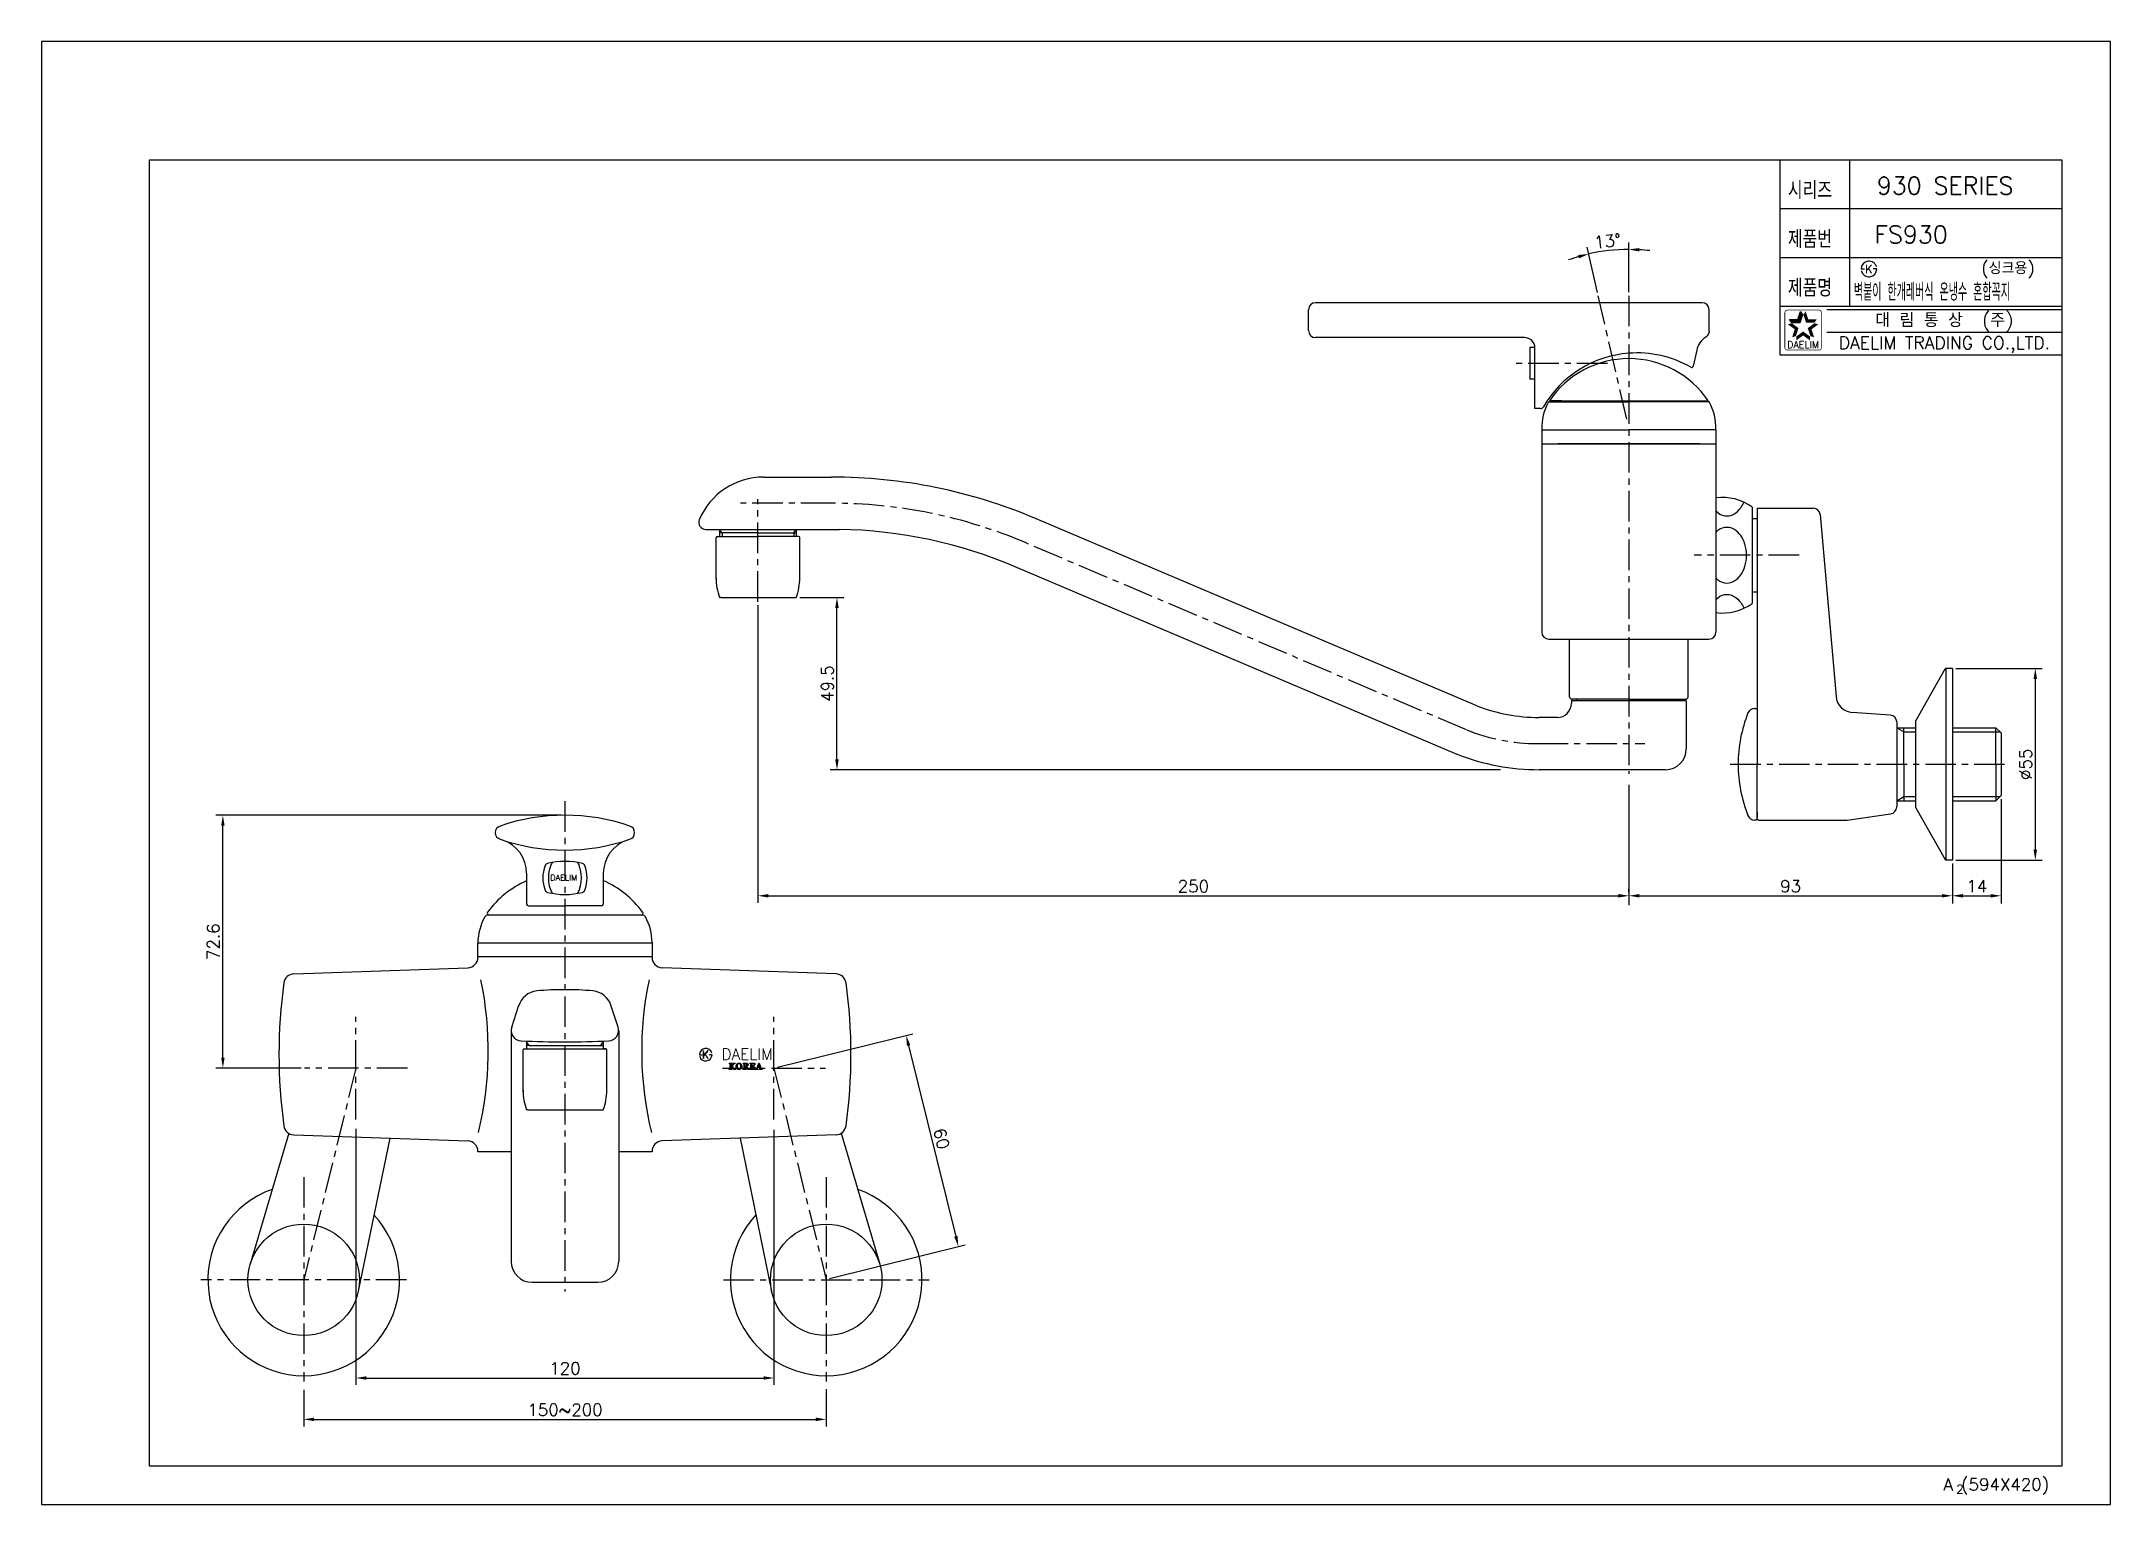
# Model space of a CAD drawing. Extents: x 4297 to 4891, y 2278 to 2698.
import ezdxf
from ezdxf.enums import TextEntityAlignment as Align

# ---------------------------------------------------------------- set-up
doc = ezdxf.new("R2010")
doc.units = 0
doc.header["$LTSCALE"] = 7
doc.header["$MEASUREMENT"] = 0
doc.linetypes.add('CENTER', pattern=[2, 1.25, -0.25, 0.25, -0.25])
doc.layers.get('0').update_dxf_attribs({"color": 2, "linetype": 'CONTINUOUS'})
for name, color, linetype in [('CL', 1, 'CENTER'), ('DIM', 2, 'CONTINUOUS'), ('DWG', 7, 'CONTINUOUS')]:
    doc.layers.add(name, color=color, linetype=linetype)
doc.styles.add('GHS', font='ROMANS', dxfattribs={"bigfont": 'GHS'})
doc.styles.add('HAN', font='TXT.shx', dxfattribs={"bigfont": 'GHS.shx'})
doc.styles.add('ROMANS', font='romans')
doc.styles.add('ROMANT', font='romant')

# ---------------------------------------------------------------- blocks, each defined once
blk = doc.blocks.new('KS')
at = {"layer": 'DIM'}
for p, q in [((-2.25, 0), (-1.75, 0)), ((-1.75, 0), (-1.25, 0)), ((1.75, 0), (1.25, 0)), ((2.25, 0), (1.75, 0))]:
    blk.add_line(p, q, dxfattribs=at)
for start, end in [(15, 180), (195, 0)]:
    blk.add_arc((0, 0), 2.25, start, end, dxfattribs=at)
at = {"layer": 'DIM', "style": 'HAN'}
blk.add_text('K', height=2.39, dxfattribs=at).set_placement((0, 0), align=Align.MIDDLE)
blk = doc.blocks.new('BORDER')
for p, q in [((1, 1), (0, 1)), ((0, 1), (0, 0)), ((1, 0), (1, 1)), ((0, 0), (1, 0))]:
    blk.add_line(p, q)
blk = doc.blocks.new('양식')
at = {"color": 4}
for p, q in [((1219, 386), (1768, 386)), ((1219, 11), (1219, 386)), ((1768, 386), (1768, 11)), ((1768, 11), (1219, 11))]:
    blk.add_line(p, q, dxfattribs=at)
at = {"color": 7}
for p, q in [((1687, 386), (1687, 330)), ((1707, 386), (1707, 344)), ((1687, 372), (1768, 372)), ((1687, 358), (1768, 358)), ((1687, 344), (1768, 344)), ((1687, 330), (1768, 330))]:
    blk.add_line(p, q, dxfattribs=at)
at = {"color": 2}
for p, q in [((1689.81, 340.18), (1692.24, 340.18)), ((1690.48, 339.27), (1689.81, 340.18)), ((1690.48, 339.27), (1692.9, 339.27)), ((1692.24, 340.18), (1692.99, 342.49)), ((1692.9, 339.27), (1693.65, 341.57)), ((1693.65, 341.57), (1692.99, 342.49))]:
    blk.add_line(p, q, dxfattribs=at)
at = {"color": 2, "linetype": 'Continuous'}
for p, q in [((1700.5, 343), (1768, 343)), ((1700.5, 336.5), (1768, 336.5))]:
    blk.add_line(p, q, dxfattribs=at)
at = {"color": 2, "linetype": 'Continuous', "const_width": 0.2}
for points in [[(1688.48, 342.13, -0.414214), (1689.23, 342.88)], [(1688.48, 332.13), (1688.48, 342.13, -1)], [(1689.23, 342.88), (1698.23, 342.88, -0.414214), (1698.98, 342.13, 0.043396)], [(1698.98, 342.13), (1698.98, 332.13, -0.414214), (1698.23, 331.38)], [(1698.23, 331.38), (1689.48, 331.38, -0.414214), (1688.48, 332.13, 0.672398)]]:
    blk.add_lwpolyline(points, format="xyb", dxfattribs=at)
at = {"color": 2}
for points in [[(1691.32, 337.35), (1692.4, 337.7), (1689.36, 338.78), (1690.43, 339.13)], [(1689.81, 340.18), (1690.48, 339.27), (1692.24, 340.18), (1692.9, 339.27)], [(1692.24, 340.18), (1692.9, 339.27), (1692.99, 342.49), (1693.65, 341.57)], [(1694.47, 342.49), (1693.8, 341.57), (1695.22, 340.18), (1694.55, 339.27)], [(1695.22, 340.18), (1694.55, 339.27), (1697.64, 340.18), (1696.98, 339.27)], [(1698.1, 338.78), (1697.02, 339.13), (1696.14, 337.35), (1695.06, 337.7)], [(1690.57, 335.05), (1691.65, 335.4), (1691.32, 337.35), (1692.4, 337.7)], [(1693.73, 335.6), (1693.73, 336.73), (1691.77, 334.18), (1691.77, 335.31)], [(1695.69, 334.18), (1695.69, 335.31), (1693.73, 335.6), (1693.73, 336.73)], [(1696.14, 337.35), (1695.06, 337.7), (1696.89, 335.05), (1695.81, 335.4)]]:
    blk.add_solid(points, dxfattribs=at)
at = {"xscale": 594, "yscale": 420, "zscale": 594}
blk.add_blockref('BORDER', (1188, 0), dxfattribs=at)
at = {"layer": 'DIM', "color": 4}
blk.add_blockref('KS', (1712.63, 354.68), dxfattribs=at)
at = {"color": 7, "linetype": 'Continuous'}
for s, height, style, p in [('대 림 통 상  (주)', 4, 'GHS', (1734.26, 339.7)), ('DAELIM TRADING CO.,LTD.', 3.6, 'ROMANS', (1734.26, 332.93))]:
    blk.add_text(s, height=height, dxfattribs=dict(at, style=style)).set_placement(p, align=Align.MIDDLE)
at = {"color": 2, "linetype": 'Continuous', "style": 'ROMANS'}
blk.add_text('DAELIM', height=2, dxfattribs=at).set_placement((1693.73, 331.93), align=Align.CENTER)
at = {"color": 7, "style": 'GHS'}
for s, height, p in [('A (594X420)', 3.5, (1734.01, 4.03)), ('2', 2.5, (1737.67, 3.19))]:
    blk.add_text(s, height=height, dxfattribs=at).set_placement(p)
at = {"layer": 'DIM', "style": 'GHS', "width": 0.8}
for s, p in [('시리즈', (1689.34, 374.73)), ('제품번', (1689.34, 360.73)), ('제품명', (1689.34, 346.73))]:
    blk.add_text(s, height=5, dxfattribs=at).set_placement(p)
blk = doc.blocks.new('FS930')
at = {"layer": 'CL'}
for p, q in [((4752.35, 2589.45), (4744.17, 2624.89)), ((4752.94, 2624.89), (4752.94, 2487.62)), ((4746.8, 2605.49), (4719.45, 2605.49)), ((4502.94, 2537.05), (4502.94, 2566.5)), ((4524.04, 2565.35), (4497.94, 2565.35)), ((4706.29, 2500.29), (4579.72, 2554.02)), ((4801.79, 2550.41), (4771.7, 2550.41)), ((4726.74, 2496.35), (4757.53, 2496.35)), ((4782.06, 2490.41), (4861.63, 2490.41)), ((4447.54, 2479.77), (4447.54, 2339.05)), ((4387.54, 2388.46), (4387.54, 2417.96)), ((4507.54, 2388.46), (4507.54, 2417.96)), ((4387.54, 2403.21), (4372.54, 2342.41)), ((4402.29, 2403.21), (4372.78, 2403.21)), ((4492.78, 2403.21), (4522.29, 2403.21)), ((4507.54, 2403.21), (4522.54, 2342.41)), ((4372.54, 2371.91), (4372.54, 2313.27)), ((4522.54, 2371.91), (4522.54, 2313.27)), ((4402.04, 2342.41), (4343.04, 2342.41)), ((4493.04, 2342.41), (4552.04, 2342.41))]:
    blk.add_line(p, q, dxfattribs=at)
for centre, radius, start, end in [((4524.04, 2422.85), 142.5, 67, 90), ((4726.74, 2551.35), 55, 248.29472, 270)]:
    blk.add_arc(centre, radius, start, end, dxfattribs=at)
at = {"layer": 'DIM'}
for p, q in [((4743.94, 2625.86), (4740.95, 2638.82)), ((4752.94, 2625.89), (4752.94, 2640.18)), ((4514.94, 2538.3), (4527.62, 2538.3)), ((4502.94, 2536.05), (4502.94, 2450.66)), ((4525.62, 2491.85), (4525.62, 2535.3)), ((4846.82, 2517.91), (4871.62, 2517.91)), ((4869.62, 2514.91), (4869.62, 2465.91)), ((4716.13, 2488.85), (4523.62, 2488.85)), ((4752.94, 2484.46), (4752.94, 2449.98)), ((4859.82, 2480.41), (4859.82, 2450.48)), ((4446.54, 2475.78), (4347.34, 2475.78)), ((4349.34, 2406.21), (4349.34, 2472.78)), ((4845.82, 2461.91), (4845.82, 2450.48)), ((4846.82, 2462.91), (4871.62, 2462.91)), ((4752.94, 2453.66), (4752.94, 2454.66)), ((4505.94, 2452.66), (4749.94, 2452.66)), ((4755.94, 2452.66), (4842.82, 2452.66)), ((4848.82, 2452.66), (4856.82, 2452.66)), ((4508.51, 2403.45), (4547.41, 2413.07)), ((4546.19, 2409.68), (4559.75, 2354.89)), ((4371.78, 2403.21), (4347.34, 2403.21)), ((4494.71, 2404.6), (4495.46, 2404.6)), ((4494.71, 2404.51), (4494.71, 2404.6)), ((4494.74, 2404.5), (4494.71, 2404.51)), ((4494.71, 2402.89), (4494.73, 2402.89)), ((4494.71, 2402.8), (4494.71, 2402.89)), ((4495.46, 2402.8), (4494.71, 2402.8)), ((4494.73, 2402.89), (4494.76, 2402.89)), ((4494.76, 2404.5), (4494.74, 2404.5)), ((4494.79, 2404.49), (4494.76, 2404.5)), ((4494.76, 2402.89), (4494.8, 2402.89)), ((4494.82, 2404.48), (4494.79, 2404.49)), ((4494.8, 2402.89), (4494.83, 2402.9)), ((4494.85, 2404.47), (4494.82, 2404.48)), ((4494.83, 2402.9), (4494.86, 2402.9)), ((4494.88, 2404.46), (4494.85, 2404.47)), ((4494.86, 2402.9), (4494.88, 2402.91)), ((4494.9, 2404.45), (4494.88, 2404.46)), ((4494.88, 2402.91), (4494.9, 2402.92)), ((4494.92, 2404.43), (4494.9, 2404.45)), ((4494.9, 2402.92), (4494.92, 2402.94)), ((4494.93, 2404.41), (4494.92, 2404.43)), ((4494.92, 2402.94), (4494.93, 2402.96)), ((4494.94, 2404.39), (4494.93, 2404.41)), ((4494.93, 2402.96), (4494.94, 2402.98)), ((4494.95, 2404.36), (4494.94, 2404.39)), ((4494.94, 2402.98), (4494.95, 2403.01)), ((4494.95, 2404.34), (4494.95, 2404.36)), ((4494.95, 2403.04), (4494.95, 2404.34)), ((4494.95, 2403.01), (4494.95, 2403.04)), ((4495.23, 2404.43), (4495.22, 2404.4)), ((4495.22, 2404.4), (4495.22, 2404.37)), ((4495.22, 2404.37), (4495.22, 2404.35)), ((4495.22, 2404.35), (4495.22, 2403.73)), ((4495.22, 2403.73), (4495.24, 2403.73)), ((4495.22, 2403.68), (4495.22, 2403.05)), ((4495.25, 2403.68), (4495.22, 2403.68)), ((4495.22, 2403.05), (4495.22, 2403.02)), ((4495.22, 2403.02), (4495.23, 2403)), ((4495.25, 2404.45), (4495.23, 2404.43)), ((4495.23, 2403), (4495.23, 2402.98)), ((4495.23, 2402.98), (4495.25, 2402.95)), ((4495.24, 2403.73), (4495.32, 2403.79)), ((4495.27, 2404.46), (4495.25, 2404.45)), ((4495.38, 2403.54), (4495.25, 2403.68)), ((4495.25, 2402.95), (4495.27, 2402.94)), ((4495.29, 2404.48), (4495.27, 2404.46)), ((4495.27, 2402.94), (4495.29, 2402.92)), ((4495.31, 2404.48), (4495.29, 2404.48)), ((4495.29, 2402.92), (4495.31, 2402.92)), ((4495.34, 2404.49), (4495.31, 2404.48)), ((4495.31, 2402.92), (4495.33, 2402.91)), ((4495.32, 2403.79), (4495.39, 2403.86)), ((4495.33, 2402.91), (4495.37, 2402.9)), ((4495.37, 2404.49), (4495.34, 2404.49)), ((4495.4, 2404.5), (4495.37, 2404.49)), ((4495.37, 2402.9), (4495.4, 2402.89)), ((4495.5, 2403.39), (4495.38, 2403.54)), ((4495.39, 2403.86), (4495.47, 2403.93)), ((4495.43, 2404.5), (4495.4, 2404.5)), ((4495.4, 2402.89), (4495.43, 2402.89)), ((4495.46, 2404.51), (4495.43, 2404.5)), ((4495.43, 2402.89), (4495.46, 2402.89)), ((4495.46, 2404.6), (4495.46, 2404.51)), ((4495.46, 2402.89), (4495.46, 2402.8)), ((4495.47, 2403.93), (4495.54, 2404)), ((4495.59, 2403.89), (4495.5, 2403.8)), ((4495.5, 2403.8), (4495.62, 2403.67)), ((4495.62, 2403.24), (4495.5, 2403.39)), ((4495.54, 2404), (4495.61, 2404.07)), ((4495.69, 2403.99), (4495.59, 2403.89)), ((4495.61, 2404.07), (4495.67, 2404.14)), ((4495.62, 2403.67), (4495.73, 2403.54)), ((4495.74, 2403.1), (4495.62, 2403.24)), ((4495.67, 2404.6), (4496.35, 2404.6)), ((4495.67, 2404.51), (4495.67, 2404.6)), ((4495.69, 2404.51), (4495.67, 2404.51)), ((4495.67, 2404.14), (4495.73, 2404.21)), ((4495.7, 2404.5), (4495.69, 2404.51)), ((4495.78, 2404.09), (4495.69, 2403.99)), ((4495.72, 2404.5), (4495.7, 2404.5)), ((4495.74, 2404.5), (4495.72, 2404.5)), ((4495.73, 2404.21), (4495.78, 2404.27)), ((4495.73, 2403.54), (4495.82, 2403.43)), ((4495.76, 2404.5), (4495.74, 2404.5)), ((4495.85, 2402.95), (4495.74, 2403.1)), ((4495.78, 2404.49), (4495.76, 2404.5)), ((4495.8, 2404.49), (4495.78, 2404.49)), ((4495.78, 2404.27), (4495.81, 2404.32)), ((4495.87, 2404.2), (4495.78, 2404.09)), ((4495.82, 2404.48), (4495.8, 2404.49)), ((4495.81, 2404.32), (4495.84, 2404.36)), ((4495.84, 2404.47), (4495.82, 2404.48)), ((4495.82, 2403.43), (4495.9, 2403.32)), ((4495.85, 2404.47), (4495.84, 2404.47)), ((4495.84, 2404.36), (4495.86, 2404.41)), ((4495.86, 2404.45), (4495.85, 2404.47)), ((4495.95, 2402.8), (4495.85, 2402.95)), ((4495.86, 2404.44), (4495.86, 2404.45)), ((4495.86, 2404.41), (4495.86, 2404.44)), ((4495.96, 2404.3), (4495.87, 2404.2)), ((4495.9, 2403.32), (4495.99, 2403.21)), ((4496.45, 2402.8), (4495.95, 2402.8)), ((4496.05, 2404.4), (4495.96, 2404.3)), ((4495.99, 2403.21), (4496.09, 2403.09)), ((4496.07, 2404.42), (4496.05, 2404.4)), ((4496.1, 2404.44), (4496.07, 2404.42)), ((4496.09, 2403.09), (4496.12, 2403.05)), ((4496.13, 2404.46), (4496.1, 2404.44)), ((4496.12, 2403.05), (4496.16, 2403.01)), ((4496.16, 2404.47), (4496.13, 2404.46)), ((4496.19, 2404.48), (4496.16, 2404.47)), ((4496.16, 2403.01), (4496.2, 2402.98)), ((4496.22, 2404.49), (4496.19, 2404.48)), ((4496.2, 2402.98), (4496.23, 2402.96)), ((4496.24, 2404.49), (4496.22, 2404.49)), ((4496.23, 2402.96), (4496.26, 2402.94)), ((4496.26, 2404.49), (4496.24, 2404.49)), ((4496.27, 2404.5), (4496.26, 2404.49)), ((4496.26, 2402.94), (4496.29, 2402.92)), ((4496.28, 2404.5), (4496.27, 2404.5)), ((4496.29, 2404.5), (4496.28, 2404.5)), ((4496.3, 2404.5), (4496.29, 2404.5)), ((4496.29, 2402.92), (4496.31, 2402.91)), ((4496.31, 2404.5), (4496.3, 2404.5)), ((4496.32, 2404.5), (4496.31, 2404.5)), ((4496.31, 2402.91), (4496.34, 2402.9)), ((4496.33, 2404.5), (4496.32, 2404.5)), ((4496.34, 2404.51), (4496.33, 2404.5)), ((4496.35, 2404.51), (4496.34, 2404.51)), ((4496.34, 2402.9), (4496.37, 2402.9)), ((4496.35, 2404.6), (4496.35, 2404.51)), ((4496.35, 2404.51), (4496.35, 2404.51)), ((4496.37, 2402.9), (4496.4, 2402.89)), ((4496.4, 2402.89), (4496.43, 2402.89)), ((4496.43, 2402.89), (4496.45, 2402.89)), ((4496.45, 2402.89), (4496.45, 2402.8)), ((4496.65, 2403.69), (4496.66, 2403.83)), ((4496.66, 2403.57), (4496.65, 2403.69)), ((4496.66, 2403.83), (4496.68, 2403.95)), ((4496.68, 2403.45), (4496.66, 2403.57)), ((4496.68, 2403.95), (4496.72, 2404.07)), ((4496.72, 2403.34), (4496.68, 2403.45)), ((4496.72, 2404.07), (4496.77, 2404.17)), ((4496.76, 2403.23), (4496.72, 2403.34)), ((4496.82, 2403.13), (4496.76, 2403.23)), ((4496.77, 2404.17), (4496.83, 2404.27)), ((4496.89, 2403.05), (4496.82, 2403.13)), ((4496.83, 2404.27), (4496.9, 2404.35)), ((4496.96, 2402.98), (4496.89, 2403.05)), ((4496.9, 2404.35), (4496.98, 2404.42)), ((4496.96, 2403.9), (4496.95, 2403.8)), ((4496.95, 2403.8), (4496.95, 2403.69)), ((4496.95, 2403.69), (4496.95, 2403.58)), ((4496.95, 2403.58), (4496.96, 2403.48)), ((4496.98, 2403.99), (4496.96, 2403.9)), ((4496.96, 2403.48), (4496.98, 2403.38)), ((4497.05, 2402.91), (4496.96, 2402.98)), ((4496.98, 2404.42), (4497.07, 2404.49)), ((4497, 2404.09), (4496.98, 2403.99)), ((4496.98, 2403.38), (4497, 2403.29)), ((4497.03, 2404.17), (4497, 2404.09)), ((4497, 2403.29), (4497.04, 2403.21)), ((4497.07, 2404.24), (4497.03, 2404.17)), ((4497.04, 2403.21), (4497.08, 2403.13)), ((4497.15, 2402.86), (4497.05, 2402.91)), ((4497.07, 2404.49), (4497.16, 2404.53)), ((4497.11, 2404.31), (4497.07, 2404.24)), ((4497.08, 2403.13), (4497.12, 2403.06)), ((4497.17, 2404.37), (4497.11, 2404.31)), ((4497.12, 2403.06), (4497.18, 2403.01)), ((4497.25, 2402.83), (4497.15, 2402.86)), ((4497.16, 2404.53), (4497.27, 2404.57)), ((4497.23, 2404.42), (4497.17, 2404.37)), ((4497.18, 2403.01), (4497.24, 2402.96)), ((4497.3, 2404.46), (4497.23, 2404.42)), ((4497.24, 2402.96), (4497.31, 2402.93)), ((4497.36, 2402.8), (4497.25, 2402.83)), ((4497.27, 2404.57), (4497.37, 2404.59)), ((4497.39, 2404.48), (4497.3, 2404.46)), ((4497.31, 2402.93), (4497.39, 2402.91)), ((4497.48, 2402.8), (4497.36, 2402.8)), ((4497.37, 2404.59), (4497.48, 2404.6)), ((4497.48, 2404.49), (4497.39, 2404.48)), ((4497.39, 2402.91), (4497.48, 2402.9)), ((4497.48, 2404.6), (4497.59, 2404.59)), ((4497.56, 2404.48), (4497.48, 2404.49)), ((4497.48, 2402.9), (4497.56, 2402.91)), ((4497.59, 2402.8), (4497.48, 2402.8)), ((4497.64, 2404.46), (4497.56, 2404.48)), ((4497.56, 2402.91), (4497.64, 2402.93)), ((4497.59, 2404.59), (4497.7, 2404.57)), ((4497.69, 2402.82), (4497.59, 2402.8)), ((4497.71, 2404.43), (4497.64, 2404.46)), ((4497.64, 2402.93), (4497.71, 2402.96)), ((4497.8, 2402.86), (4497.69, 2402.82)), ((4497.7, 2404.57), (4497.8, 2404.53)), ((4497.77, 2404.39), (4497.71, 2404.43)), ((4497.71, 2402.96), (4497.78, 2403.01)), ((4497.83, 2404.33), (4497.77, 2404.39)), ((4497.78, 2403.01), (4497.83, 2403.07)), ((4497.8, 2404.53), (4497.9, 2404.48)), ((4497.89, 2402.91), (4497.8, 2402.86)), ((4497.88, 2404.27), (4497.83, 2404.33)), ((4497.83, 2403.07), (4497.88, 2403.13)), ((4497.92, 2404.2), (4497.88, 2404.27)), ((4497.88, 2403.13), (4497.92, 2403.21)), ((4497.98, 2402.97), (4497.89, 2402.91)), ((4497.9, 2404.48), (4497.98, 2404.42)), ((4497.95, 2404.11), (4497.92, 2404.2)), ((4497.92, 2403.21), (4497.96, 2403.29)), ((4497.98, 2404.02), (4497.95, 2404.11)), ((4497.96, 2403.29), (4497.98, 2403.38)), ((4497.98, 2404.42), (4498.06, 2404.35)), ((4498, 2403.92), (4497.98, 2404.02)), ((4497.98, 2403.38), (4498, 2403.48)), ((4498.06, 2403.04), (4497.98, 2402.97)), ((4498.01, 2403.81), (4498, 2403.92)), ((4498, 2403.48), (4498.01, 2403.58)), ((4498.01, 2403.69), (4498.01, 2403.81)), ((4498.01, 2403.58), (4498.01, 2403.69)), ((4498.06, 2404.35), (4498.13, 2404.27)), ((4498.13, 2403.12), (4498.06, 2403.04)), ((4498.13, 2404.27), (4498.19, 2404.17)), ((4498.19, 2403.22), (4498.13, 2403.12)), ((4498.19, 2404.17), (4498.24, 2404.07)), ((4498.24, 2403.32), (4498.19, 2403.22)), ((4498.24, 2404.07), (4498.28, 2403.95)), ((4498.28, 2403.44), (4498.24, 2403.32)), ((4498.28, 2403.95), (4498.3, 2403.83)), ((4498.3, 2403.56), (4498.28, 2403.44)), ((4498.3, 2403.83), (4498.3, 2403.69)), ((4498.3, 2403.69), (4498.3, 2403.56)), ((4498.7, 2404.51), (4498.7, 2404.6)), ((4498.7, 2404.6), (4499.53, 2404.6)), ((4498.72, 2404.5), (4498.7, 2404.51)), ((4498.7, 2402.89), (4498.72, 2402.89)), ((4498.7, 2402.8), (4498.7, 2402.89)), ((4499.46, 2402.8), (4498.7, 2402.8)), ((4498.75, 2404.5), (4498.72, 2404.5)), ((4498.72, 2402.89), (4498.75, 2402.89)), ((4498.78, 2404.49), (4498.75, 2404.5)), ((4498.75, 2402.89), (4498.78, 2402.9)), ((4498.81, 2404.49), (4498.78, 2404.49)), ((4498.78, 2402.9), (4498.82, 2402.9)), ((4498.84, 2404.48), (4498.81, 2404.49)), ((4498.82, 2402.9), (4498.85, 2402.91)), ((4498.86, 2404.47), (4498.84, 2404.48)), ((4498.85, 2402.91), (4498.86, 2402.91)), ((4498.89, 2404.46), (4498.86, 2404.47)), ((4498.86, 2402.91), (4498.89, 2402.92)), ((4498.91, 2404.44), (4498.89, 2404.46)), ((4498.89, 2402.92), (4498.91, 2402.94)), ((4498.92, 2404.42), (4498.91, 2404.44)), ((4498.91, 2402.94), (4498.92, 2402.96)), ((4498.93, 2404.4), (4498.92, 2404.42)), ((4498.92, 2402.96), (4498.93, 2402.98)), ((4498.93, 2404.37), (4498.93, 2404.4)), ((4498.94, 2404.34), (4498.93, 2404.37)), ((4498.93, 2403.01), (4498.94, 2403.04)), ((4498.93, 2402.98), (4498.93, 2403.01)), ((4498.94, 2403.04), (4498.94, 2404.34)), ((4499.21, 2404.49), (4499.21, 2403.72)), ((4499.42, 2404.49), (4499.21, 2404.49)), ((4499.21, 2403.72), (4499.37, 2403.72)), ((4499.39, 2403.61), (4499.21, 2403.61)), ((4499.21, 2403.61), (4499.21, 2403.04)), ((4499.21, 2403.04), (4499.21, 2403.01)), ((4499.21, 2403.01), (4499.21, 2402.99)), ((4499.21, 2402.99), (4499.22, 2402.96)), ((4499.22, 2402.96), (4499.23, 2402.94)), ((4499.23, 2402.94), (4499.25, 2402.93)), ((4499.25, 2402.93), (4499.28, 2402.91)), ((4499.28, 2402.91), (4499.3, 2402.91)), ((4499.3, 2402.91), (4499.33, 2402.9)), ((4499.33, 2402.9), (4499.36, 2402.9)), ((4499.36, 2402.9), (4499.4, 2402.89)), ((4499.37, 2403.72), (4499.48, 2403.73)), ((4499.49, 2403.48), (4499.39, 2403.61)), ((4499.4, 2402.89), (4499.43, 2402.89)), ((4499.53, 2404.48), (4499.42, 2404.49)), ((4499.43, 2402.89), (4499.46, 2402.89)), ((4499.46, 2402.89), (4499.46, 2402.8)), ((4499.48, 2403.73), (4499.58, 2403.77)), ((4499.58, 2403.36), (4499.49, 2403.48)), ((4499.53, 2404.6), (4499.6, 2404.59)), ((4499.62, 2404.45), (4499.53, 2404.48)), ((4499.58, 2403.77), (4499.66, 2403.83)), ((4499.67, 2403.23), (4499.58, 2403.36)), ((4499.6, 2404.59), (4499.67, 2404.59)), ((4499.69, 2404.4), (4499.62, 2404.45)), ((4499.66, 2403.83), (4499.73, 2403.92)), ((4499.72, 2403.7), (4499.66, 2403.68)), ((4499.66, 2403.68), (4499.74, 2403.57)), ((4499.67, 2404.59), (4499.74, 2404.57)), ((4499.76, 2403.1), (4499.67, 2403.23)), ((4499.74, 2404.33), (4499.69, 2404.4)), ((4499.78, 2403.73), (4499.72, 2403.7)), ((4499.73, 2403.92), (4499.77, 2404.02)), ((4499.74, 2404.57), (4499.81, 2404.55)), ((4499.77, 2404.24), (4499.74, 2404.33)), ((4499.74, 2403.57), (4499.81, 2403.47)), ((4499.86, 2402.96), (4499.76, 2403.1)), ((4499.78, 2404.14), (4499.77, 2404.24)), ((4499.77, 2404.02), (4499.78, 2404.14)), ((4499.83, 2403.75), (4499.78, 2403.73)), ((4499.81, 2404.55), (4499.87, 2404.53)), ((4499.81, 2403.47), (4499.88, 2403.39)), ((4499.88, 2403.78), (4499.83, 2403.75)), ((4499.96, 2402.8), (4499.86, 2402.96)), ((4499.87, 2404.53), (4499.92, 2404.5)), ((4499.93, 2403.81), (4499.88, 2403.78)), ((4499.88, 2403.39), (4499.94, 2403.3)), ((4499.92, 2404.5), (4499.97, 2404.46)), ((4499.97, 2403.85), (4499.93, 2403.81)), ((4499.94, 2403.3), (4500.01, 2403.2)), ((4500.45, 2402.8), (4499.96, 2402.8)), ((4499.97, 2404.46), (4500.01, 2404.42)), ((4500.01, 2403.89), (4499.97, 2403.85)), ((4500.01, 2404.42), (4500.05, 2404.36)), ((4500.04, 2403.93), (4500.01, 2403.89)), ((4500.01, 2403.2), (4500.09, 2403.09)), ((4500.06, 2403.98), (4500.04, 2403.93)), ((4500.05, 2404.36), (4500.07, 2404.31)), ((4500.08, 2404.04), (4500.06, 2403.98)), ((4500.07, 2404.31), (4500.09, 2404.24)), ((4500.09, 2404.1), (4500.08, 2404.04)), ((4500.09, 2404.24), (4500.09, 2404.17)), ((4500.09, 2404.17), (4500.09, 2404.1)), ((4500.09, 2403.09), (4500.13, 2403.05)), ((4500.13, 2403.05), (4500.16, 2403.01)), ((4500.16, 2403.01), (4500.19, 2402.98)), ((4500.19, 2402.98), (4500.22, 2402.96)), ((4500.22, 2402.96), (4500.25, 2402.94)), ((4500.25, 2402.94), (4500.28, 2402.92)), ((4500.28, 2402.92), (4500.31, 2402.91)), ((4500.31, 2402.91), (4500.34, 2402.9)), ((4500.34, 2402.9), (4500.37, 2402.9)), ((4500.37, 2402.9), (4500.4, 2402.89)), ((4500.4, 2402.89), (4500.42, 2402.89)), ((4500.42, 2402.89), (4500.45, 2402.89)), ((4500.45, 2402.89), (4500.45, 2402.8)), ((4500.63, 2404.6), (4502.02, 2404.6)), ((4500.63, 2404.51), (4500.63, 2404.6)), ((4500.65, 2404.5), (4500.63, 2404.51)), ((4500.63, 2402.8), (4500.63, 2402.89)), ((4500.63, 2402.89), (4500.66, 2402.89)), ((4502.12, 2402.8), (4500.63, 2402.8)), ((4500.68, 2404.5), (4500.65, 2404.5)), ((4500.66, 2402.89), (4500.69, 2402.89)), ((4500.72, 2404.49), (4500.68, 2404.5)), ((4500.69, 2402.89), (4500.73, 2402.9)), ((4500.76, 2404.48), (4500.72, 2404.49)), ((4500.73, 2402.9), (4500.77, 2402.9)), ((4500.79, 2404.47), (4500.76, 2404.48)), ((4500.77, 2402.9), (4500.79, 2402.91)), ((4500.81, 2404.46), (4500.79, 2404.47)), ((4500.79, 2402.91), (4500.81, 2402.91)), ((4500.84, 2404.45), (4500.81, 2404.46)), ((4500.81, 2402.91), (4500.84, 2402.93)), ((4500.86, 2404.43), (4500.84, 2404.45)), ((4500.84, 2402.93), (4500.86, 2402.94)), ((4500.87, 2404.41), (4500.86, 2404.43)), ((4500.86, 2402.94), (4500.87, 2402.96)), ((4500.88, 2404.39), (4500.87, 2404.41)), ((4500.87, 2402.96), (4500.88, 2402.99)), ((4500.88, 2404.36), (4500.88, 2404.39)), ((4500.88, 2404.34), (4500.88, 2404.36)), ((4500.88, 2403.04), (4500.88, 2404.34)), ((4500.88, 2403.01), (4500.88, 2403.04)), ((4500.88, 2402.99), (4500.88, 2403.01)), ((4501.16, 2404.5), (4501.16, 2403.78)), ((4501.44, 2404.5), (4501.16, 2404.5)), ((4501.16, 2403.78), (4501.36, 2403.78)), ((4501.36, 2403.68), (4501.16, 2403.68)), ((4501.16, 2403.68), (4501.16, 2403.14)), ((4501.16, 2403.14), (4501.16, 2403.09)), ((4501.16, 2403.09), (4501.16, 2403.04)), ((4501.16, 2403.04), (4501.17, 2403.01)), ((4501.17, 2403.01), (4501.18, 2402.98)), ((4501.18, 2402.98), (4501.19, 2402.96)), ((4501.19, 2402.96), (4501.21, 2402.94)), ((4501.21, 2402.94), (4501.24, 2402.92)), ((4501.24, 2402.92), (4501.27, 2402.91)), ((4501.27, 2402.91), (4501.3, 2402.91)), ((4501.3, 2402.91), (4501.34, 2402.9)), ((4501.34, 2402.9), (4501.4, 2402.9)), ((4501.36, 2403.78), (4501.42, 2403.78)), ((4501.41, 2403.68), (4501.36, 2403.68)), ((4501.4, 2402.9), (4501.46, 2402.9)), ((4501.45, 2403.67), (4501.41, 2403.68)), ((4501.42, 2403.78), (4501.47, 2403.79)), ((4501.48, 2404.5), (4501.44, 2404.5)), ((4501.49, 2403.66), (4501.45, 2403.67)), ((4501.46, 2402.9), (4501.49, 2402.9)), ((4501.47, 2403.79), (4501.5, 2403.8)), ((4501.52, 2404.5), (4501.48, 2404.5)), ((4501.52, 2403.65), (4501.49, 2403.66)), ((4501.49, 2402.9), (4501.53, 2402.9)), ((4501.5, 2403.8), (4501.53, 2403.81)), ((4501.56, 2404.49), (4501.52, 2404.5)), ((4501.55, 2403.63), (4501.52, 2403.65)), ((4501.53, 2403.81), (4501.56, 2403.83)), ((4501.53, 2402.9), (4501.57, 2402.9)), ((4501.58, 2403.6), (4501.55, 2403.63)), ((4501.6, 2404.49), (4501.56, 2404.49)), ((4501.56, 2403.83), (4501.58, 2403.86)), ((4501.57, 2402.9), (4501.62, 2402.9)), ((4501.58, 2403.86), (4501.6, 2403.89)), ((4501.6, 2403.57), (4501.58, 2403.6)), ((4501.63, 2404.49), (4501.6, 2404.49)), ((4501.6, 2403.89), (4501.61, 2403.92)), ((4501.61, 2403.54), (4501.6, 2403.57)), ((4501.61, 2403.92), (4501.63, 2403.96)), ((4501.63, 2403.5), (4501.61, 2403.54)), ((4501.62, 2402.9), (4501.66, 2402.9)), ((4501.66, 2404.49), (4501.63, 2404.49)), ((4501.63, 2403.96), (4501.64, 2404)), ((4501.64, 2403.46), (4501.63, 2403.5)), ((4501.64, 2404), (4501.65, 2404.04)), ((4501.65, 2403.41), (4501.64, 2403.46)), ((4501.65, 2404.07), (4501.75, 2404.07)), ((4501.65, 2404.04), (4501.65, 2404.07)), ((4501.65, 2403.37), (4501.65, 2403.41)), ((4501.75, 2403.37), (4501.65, 2403.37)), ((4501.71, 2404.47), (4501.66, 2404.49)), ((4501.66, 2402.9), (4501.69, 2402.91)), ((4501.69, 2402.91), (4501.72, 2402.91)), ((4501.76, 2404.43), (4501.71, 2404.47)), ((4501.72, 2402.91), (4501.75, 2402.92)), ((4501.75, 2404.07), (4501.75, 2403.37)), ((4501.75, 2402.92), (4501.79, 2402.92)), ((4501.82, 2404.37), (4501.76, 2404.43)), ((4501.79, 2402.92), (4501.82, 2402.93)), ((4501.87, 2404.3), (4501.82, 2404.37)), ((4501.82, 2402.93), (4501.84, 2402.95)), ((4501.84, 2402.95), (4501.86, 2402.96)), ((4501.86, 2402.96), (4501.9, 2403.01)), ((4501.9, 2404.23), (4501.87, 2404.3)), ((4501.93, 2404.16), (4501.9, 2404.23)), ((4501.9, 2403.01), (4501.94, 2403.07)), ((4502.02, 2404.16), (4501.93, 2404.16)), ((4501.94, 2403.07), (4501.98, 2403.14)), ((4501.98, 2403.14), (4502.02, 2403.22)), ((4502.02, 2404.6), (4502.02, 2404.16)), ((4502.02, 2403.22), (4502.05, 2403.28)), ((4502.05, 2403.28), (4502.07, 2403.33)), ((4502.07, 2403.33), (4502.16, 2403.33)), ((4502.16, 2403.33), (4502.12, 2402.8)), ((4502.3, 2402.8), (4502.3, 2402.89)), ((4502.3, 2402.89), (4502.32, 2402.89)), ((4502.96, 2402.8), (4502.3, 2402.8)), ((4502.32, 2402.89), (4502.35, 2402.89)), ((4502.35, 2402.89), (4502.38, 2402.9)), ((4502.38, 2402.9), (4502.41, 2402.91)), ((4502.41, 2402.91), (4502.43, 2402.92)), ((4502.43, 2402.92), (4502.46, 2402.93)), ((4502.46, 2402.93), (4502.49, 2402.95)), ((4502.49, 2402.95), (4502.51, 2402.98)), ((4502.51, 2402.98), (4502.53, 2403)), ((4502.53, 2403), (4502.55, 2403.03)), ((4502.55, 2403.03), (4502.57, 2403.06)), ((4502.57, 2403.06), (4502.59, 2403.1)), ((4502.59, 2403.1), (4502.68, 2403.34)), ((4502.68, 2403.34), (4502.78, 2403.59)), ((4502.72, 2403.07), (4502.71, 2403.05)), ((4502.71, 2403.05), (4502.71, 2403.03)), ((4502.71, 2403.03), (4502.71, 2403.01)), ((4502.71, 2403.01), (4502.71, 2403)), ((4502.71, 2403), (4502.72, 2402.96)), ((4502.73, 2403.1), (4502.72, 2403.07)), ((4502.72, 2402.96), (4502.74, 2402.94)), ((4502.74, 2403.14), (4502.73, 2403.1)), ((4502.75, 2403.18), (4502.74, 2403.14)), ((4502.74, 2402.94), (4502.79, 2402.92)), ((4502.76, 2403.22), (4502.75, 2403.18)), ((4502.77, 2403.26), (4502.76, 2403.22)), ((4502.79, 2403.3), (4502.77, 2403.26)), ((4502.78, 2403.59), (4502.88, 2403.85)), ((4502.81, 2403.35), (4502.79, 2403.3)), ((4502.79, 2402.92), (4502.84, 2402.9)), ((4502.83, 2403.41), (4502.81, 2403.35)), ((4503.45, 2403.41), (4502.83, 2403.41)), ((4502.84, 2402.9), (4502.9, 2402.89)), ((4503.14, 2404.21), (4502.88, 2403.52)), ((4502.88, 2403.85), (4502.99, 2404.12)), ((4502.88, 2403.52), (4503.41, 2403.52)), ((4502.9, 2402.89), (4502.96, 2402.89)), ((4502.96, 2402.89), (4502.96, 2402.8)), ((4502.99, 2404.12), (4503.08, 2404.37)), ((4503.08, 2404.37), (4503.17, 2404.6)), ((4503.41, 2403.52), (4503.14, 2404.21)), ((4503.17, 2404.6), (4503.27, 2404.6)), ((4503.27, 2404.6), (4503.86, 2403.07)), ((4503.38, 2402.8), (4503.38, 2402.89)), ((4503.38, 2402.89), (4503.45, 2402.89)), ((4504.12, 2402.8), (4503.38, 2402.8)), ((4503.6, 2403.01), (4503.45, 2403.41)), ((4503.45, 2402.89), (4503.5, 2402.9)), ((4503.5, 2402.9), (4503.55, 2402.91)), ((4503.55, 2402.91), (4503.58, 2402.92)), ((4503.58, 2402.92), (4503.6, 2402.94)), ((4503.6, 2403), (4503.6, 2403.01)), ((4503.61, 2402.99), (4503.6, 2403)), ((4503.6, 2402.94), (4503.61, 2402.96)), ((4503.61, 2402.98), (4503.61, 2402.99)), ((4503.61, 2402.97), (4503.61, 2402.98)), ((4503.61, 2402.96), (4503.61, 2402.97)), ((4503.61, 2402.96), (4503.61, 2402.96)), ((4503.86, 2403.07), (4503.88, 2403.03)), ((4503.88, 2403.03), (4503.89, 2403.01)), ((4503.89, 2403.01), (4503.9, 2402.99)), ((4503.9, 2402.99), (4503.92, 2402.97)), ((4503.92, 2402.97), (4503.95, 2402.95)), ((4503.95, 2402.95), (4503.97, 2402.93)), ((4503.97, 2402.93), (4503.99, 2402.92)), ((4503.99, 2402.92), (4504.02, 2402.91)), ((4504.02, 2402.91), (4504.05, 2402.9)), ((4504.05, 2402.9), (4504.08, 2402.89)), ((4504.08, 2402.89), (4504.1, 2402.89)), ((4504.1, 2402.89), (4504.12, 2402.89)), ((4504.12, 2402.89), (4504.12, 2402.8)), ((4387.54, 2385.76), (4387.54, 2312.24)), ((4507.54, 2385.47), (4507.54, 2312.24)), ((4523.51, 2342.83), (4562.41, 2352.46)), ((4372.54, 2310.86), (4372.54, 2300.37)), ((4390.54, 2314.24), (4504.54, 2314.24)), ((4522.54, 2311.06), (4522.54, 2300.37)), ((4375.54, 2302.37), (4519.54, 2302.37))]:
    blk.add_line(p, q, dxfattribs=at)
at = {"layer": 'DIM', "color": 2}
for p, q in [((4831.89, 2499.71), (4835.32, 2499.71)), ((4845.82, 2499.71), (4859.52, 2499.71)), ((4831.89, 2481.11), (4835.32, 2481.11)), ((4845.82, 2481.11), (4859.52, 2481.11))]:
    blk.add_line(p, q, dxfattribs=at)
at = {"layer": 'DIM'}
for start, end in [(90, 103), (83.29462, 86.64731), (106.35269, 109.70538)]:
    blk.add_arc((4752.94, 2586.91), 51.28, start, end, dxfattribs=at)
for points in [[(4755.92, 2637.59), (4755.95, 2638.59), (4752.94, 2638.18)], [(4738.37, 2636.59), (4738.63, 2635.62), (4741.4, 2636.87)], [(4525.12, 2535.3), (4526.12, 2535.3), (4525.62, 2538.3)], [(4869.12, 2514.91), (4870.12, 2514.91), (4869.62, 2517.91)], [(4525.12, 2491.85), (4526.12, 2491.85), (4525.62, 2488.85)], [(4348.84, 2472.78), (4349.84, 2472.78), (4349.34, 2475.78)], [(4869.12, 2465.91), (4870.12, 2465.91), (4869.62, 2462.91)], [(4505.94, 2453.16), (4505.94, 2452.16), (4502.94, 2452.66)], [(4749.94, 2453.16), (4749.94, 2452.16), (4752.94, 2452.66)], [(4755.94, 2453.16), (4755.94, 2452.16), (4752.94, 2452.66)], [(4842.82, 2453.16), (4842.82, 2452.16), (4845.82, 2452.66)], [(4848.82, 2453.16), (4848.82, 2452.16), (4845.82, 2452.66)], [(4856.82, 2453.16), (4856.82, 2452.16), (4859.82, 2452.66)], [(4546.67, 2409.8), (4545.7, 2409.56), (4545.47, 2412.59)], [(4348.84, 2406.21), (4349.84, 2406.21), (4349.34, 2403.21)], [(4560.23, 2355.01), (4559.26, 2354.77), (4560.47, 2351.98)], [(4390.54, 2314.74), (4390.54, 2313.74), (4387.54, 2314.24)], [(4504.54, 2314.74), (4504.54, 2313.74), (4507.54, 2314.24)], [(4375.54, 2302.87), (4375.54, 2301.87), (4372.54, 2302.37)], [(4519.54, 2302.87), (4519.54, 2301.87), (4522.54, 2302.37)]]:
    blk.add_solid(points, dxfattribs=at)
at = {"layer": 'DWG'}
for p, q in [((4660.99, 2614.89), (4660.99, 2620.89)), ((4773.99, 2622.89), (4662.99, 2622.89)), ((4775.99, 2614.71), (4775.99, 2620.89)), ((4722.99, 2612.89), (4662.99, 2612.89)), ((4724.49, 2609.99), (4724.49, 2600.99)), ((4725.99, 2609.99), (4724.49, 2609.99)), ((4725.99, 2592.49), (4725.99, 2609.89)), ((4725.99, 2600.99), (4724.49, 2600.99)), ((4727.55, 2592.49), (4725.99, 2592.49)), ((4729.89, 2594.41), (4752.94, 2594.41)), ((4733.64, 2594.71), (4730.14, 2594.71)), ((4731.09, 2594.71), (4752.94, 2594.71)), ((4731.09, 2594.71), (4731.09, 2594.41)), ((4752.94, 2594.71), (4775.74, 2594.71)), ((4775.98, 2594.41), (4752.94, 2594.41)), ((4774.79, 2594.71), (4774.79, 2594.41)), ((4727.94, 2586.41), (4752.94, 2586.41)), ((4727.94, 2586.41), (4727.94, 2582.41)), ((4777.94, 2586.41), (4752.94, 2586.41)), ((4777.94, 2586.41), (4777.94, 2582.41)), ((4727.94, 2582.41), (4772.94, 2582.41)), ((4727.94, 2582.41), (4727.94, 2528.35)), ((4732.59, 2582.41), (4752.94, 2582.41)), ((4752.94, 2582.41), (4732.59, 2582.41)), ((4752.94, 2582.41), (4777.94, 2582.41)), ((4773.29, 2582.41), (4752.94, 2582.41)), ((4752.94, 2582.41), (4773.29, 2582.41)), ((4774.84, 2582.41), (4777.94, 2582.41)), ((4777.94, 2582.41), (4777.94, 2528.35)), ((4788.32, 2564.23), (4788.32, 2550.41)), ((4788.32, 2560.91), (4789.82, 2560.91)), ((4789.82, 2563.91), (4789.82, 2560.81)), ((4789.82, 2563.91), (4805.85, 2563.91)), ((4789.82, 2560.81), (4789.82, 2550.41)), ((4807.84, 2562.09), (4812.41, 2509.86)), ((4490.94, 2543.52), (4490.94, 2555.5)), ((4491.24, 2555.8), (4502.94, 2555.8)), ((4514.64, 2555.8), (4502.94, 2555.8)), ((4514.94, 2543.52), (4514.94, 2555.5)), ((4788.32, 2550.41), (4788.32, 2536.59)), ((4789.82, 2550.41), (4789.82, 2539.91)), ((4789.82, 2542.41), (4789.82, 2540.01)), ((4492.31, 2538.3), (4491.94, 2538.3)), ((4492.31, 2538.3), (4513.56, 2538.3)), ((4494.69, 2538.3), (4511.19, 2538.3)), ((4513.56, 2538.3), (4513.94, 2538.3)), ((4788.32, 2539.91), (4789.82, 2539.91)), ((4789.82, 2540.01), (4789.82, 2534.26)), ((4789.82, 2534.26), (4789.82, 2508.41)), ((4729.94, 2526.35), (4752.94, 2526.35)), ((4735.94, 2509.8), (4735.94, 2526.05)), ((4752.94, 2526.35), (4775.94, 2526.35)), ((4769.94, 2509.8), (4769.94, 2526.05)), ((4835.32, 2502.88), (4843.73, 2517.8)), ((4843.96, 2517.91), (4843.96, 2490.41)), ((4845.82, 2517.91), (4843.96, 2517.91)), ((4845.82, 2517.91), (4845.82, 2490.41)), ((4752.94, 2509.05), (4736.69, 2509.05)), ((4737.94, 2509.05), (4737.94, 2508.63)), ((4752.94, 2509.05), (4769.19, 2509.05)), ((4767.94, 2509.05), (4767.94, 2508.63)), ((4789.82, 2508.41), (4789.82, 2505.61)), ((4788.99, 2506.41), (4789.52, 2506.41)), ((4789.82, 2506.11), (4789.52, 2506.41)), ((4789.82, 2506.11), (4789.82, 2490.41)), ((4789.82, 2505.61), (4789.82, 2504.16)), ((4829.82, 2502.62), (4829.82, 2490.41)), ((4829.82, 2500.91), (4835.32, 2500.91)), ((4835.32, 2490.41), (4835.32, 2502.88)), ((4845.82, 2500.91), (4858.32, 2500.91)), ((4858.32, 2500.91), (4859.82, 2499.41)), ((4859.82, 2499.41), (4859.82, 2490.41)), ((4789.82, 2474.71), (4789.82, 2490.41)), ((4829.82, 2490.41), (4829.82, 2478.15)), ((4835.32, 2477.95), (4835.32, 2490.41)), ((4843.96, 2490.41), (4843.96, 2462.91)), ((4845.82, 2490.41), (4845.82, 2462.91)), ((4859.82, 2490.41), (4859.82, 2481.41)), ((4829.82, 2479.91), (4835.32, 2479.91)), ((4835.32, 2477.95), (4843.7, 2463.07)), ((4845.82, 2479.91), (4858.32, 2479.91)), ((4859.82, 2481.41), (4858.32, 2479.91)), ((4789.52, 2474.41), (4788.99, 2474.41)), ((4789.82, 2474.71), (4789.52, 2474.41)), ((4789.82, 2476.66), (4789.82, 2475.21)), ((4790.12, 2474.41), (4789.82, 2474.71)), ((4790.12, 2474.41), (4815.58, 2474.41)), ((4815.58, 2474.41), (4828.09, 2476.17)), ((4845.82, 2462.91), (4843.96, 2462.91)), ((4436.54, 2459.13), (4436.54, 2450.28)), ((4458.54, 2459.13), (4458.54, 2450.28)), ((4437.04, 2449.78), (4447.54, 2449.78)), ((4458.04, 2449.78), (4447.54, 2449.78)), ((4469.74, 2447.14), (4425.43, 2447.14)), ((4422.54, 2435.14), (4422.54, 2439.1)), ((4472.54, 2439.04), (4422.54, 2439.04)), ((4472.54, 2439.28), (4472.54, 2439.04)), ((4472.54, 2439.04), (4472.54, 2435.14)), ((4369.7, 2430.24), (4419.64, 2431.99)), ((4472.54, 2435.14), (4422.54, 2435.14)), ((4422.54, 2435.14), (4422.54, 2434.98)), ((4472.54, 2435.14), (4472.54, 2434.98)), ((4525.37, 2430.24), (4475.43, 2431.99)), ((4432.26, 2414.95), (4434.33, 2421.25)), ((4462.81, 2414.95), (4460.74, 2421.25)), ((4432.11, 2414.01), (4432.11, 2347.71)), ((4462.96, 2414.01), (4462.96, 2347.71)), ((4435.54, 2396.43), (4435.54, 2408.41)), ((4435.84, 2408.71), (4436.39, 2408.71)), ((4436.39, 2408.71), (4459.24, 2408.71)), ((4436.54, 2410.95), (4436.54, 2408.71)), ((4437.24, 2409.71), (4436.54, 2410.71)), ((4437.24, 2409.71), (4436.54, 2409.71)), ((4437.24, 2409.71), (4457.84, 2409.71)), ((4457.84, 2409.71), (4458.54, 2410.71)), ((4457.84, 2409.71), (4458.54, 2409.71)), ((4458.54, 2410.95), (4458.54, 2408.71)), ((4459.24, 2408.71), (4458.69, 2408.71)), ((4459.54, 2396.43), (4459.54, 2408.41)), ((4436.91, 2391.21), (4436.54, 2391.21)), ((4436.91, 2391.21), (4458.16, 2391.21)), ((4458.16, 2391.21), (4458.54, 2391.21)), ((4368.23, 2384.49), (4357.19, 2346.93)), ((4369.7, 2384.04), (4419.64, 2382.3)), ((4397.23, 2383.08), (4388.21, 2339.19)), ((4525.37, 2384.04), (4475.43, 2382.3)), ((4497.84, 2383.08), (4506.86, 2339.19)), ((4526.84, 2384.49), (4537.89, 2346.93)), ((4432.11, 2379.14), (4422.53, 2379.14)), ((4472.54, 2379.14), (4462.96, 2379.14)), ((4472.54, 2379.14), (4464.04, 2379.14)), ((4438.11, 2341.71), (4456.96, 2341.71))]:
    blk.add_line(p, q, dxfattribs=at)
at = {"layer": 'DWG', "color": 7}
for p, q in [((4732.59, 2582.41), (4752.94, 2582.41)), ((4504.53, 2572.85), (4524.04, 2572.85)), ((4709.28, 2507.17), (4582.65, 2560.92)), ((4487.94, 2557.82), (4502.94, 2557.82)), ((4491.94, 2557.82), (4491.94, 2555.8)), ((4502.94, 2556.82), (4491.94, 2556.82)), ((4502.94, 2557.82), (4526.39, 2557.82)), ((4502.94, 2556.82), (4513.94, 2556.82)), ((4513.94, 2557.82), (4513.94, 2555.8)), ((4703.65, 2493.26), (4576.78, 2547.11)), ((4752.94, 2508.63), (4736.44, 2508.63)), ((4736.44, 2508.63), (4736.44, 2507.85)), ((4769.44, 2508.63), (4752.94, 2508.63)), ((4769.44, 2508.63), (4769.44, 2494.85)), ((4732.44, 2503.85), (4727.2, 2503.85)), ((4831.89, 2490.41), (4831.89, 2500.91)), ((4858.32, 2490.41), (4858.32, 2500.91)), ((4831.89, 2490.41), (4831.89, 2479.91)), ((4858.32, 2490.41), (4858.32, 2479.91)), ((4737.94, 2488.85), (4727.2, 2488.85)), ((4763.44, 2488.85), (4737.94, 2488.85))]:
    blk.add_line(p, q, dxfattribs=at)
at = {"layer": 'DWG', "color": 2}
for p, q in [((4492.64, 2556.82), (4491.94, 2557.82)), ((4492.64, 2556.82), (4492.64, 2555.8)), ((4513.24, 2556.82), (4513.94, 2557.82)), ((4513.24, 2556.82), (4513.24, 2555.8))]:
    blk.add_line(p, q, dxfattribs=at)
at = {"layer": 'DWG', "color": 7, "linetype": 'Continuous'}
blk.add_line((4827.96, 2504.54), (4817.05, 2505.31), dxfattribs=at)
at = {"layer": 'DWG', "color": 2, "linetype": 'Continuous'}
for p, q in [((4829.82, 2500.91), (4831.89, 2499.71)), ((4829.82, 2479.91), (4831.89, 2481.11))]:
    blk.add_line(p, q, dxfattribs=at)
at = {"layer": 'DWG', "color": 2, "linetype": 'CENTER'}
for p, q in [((4422.54, 2379.3), (4422.54, 2379.14)), ((4472.54, 2379.3), (4472.54, 2379.14))]:
    blk.add_line(p, q, dxfattribs=at)
at = {"layer": 'DWG'}
for points in [[(4775.99, 2614.71, -0.256409), (4775.06, 2613.02, 0.200465), (4772.42, 2609.23), (4771.44, 2604.69)], [(4777.94, 2563.15, 0.368212), (4783.12, 2562.23, 0.106764), (4785.06, 2564.01, 0.052378), (4785.92, 2565.54, 0.071293)], [(4777.94, 2543.89, 0.368212), (4783.12, 2542.97, 0.106764), (4785.06, 2544.76, 0.082783), (4786.26, 2547.24, 0.071293), (4786.72, 2550.41, 0.071293), (4786.26, 2553.58, 0.082783), (4785.06, 2556.07, 0.106764), (4783.12, 2557.86, 0.368212), (4777.94, 2556.94, 0.133353)], [(4777.94, 2537.68, -0.368212), (4783.12, 2538.6, -0.106764), (4785.06, 2536.81, -0.052378), (4785.92, 2535.28, -0.071293)]]:
    blk.add_lwpolyline(points, format="xyb", dxfattribs=at)
for centre in [(4372.54, 2342.41), (4522.54, 2342.41)]:
    blk.add_circle(centre, 16, dxfattribs=at)
for centre, radius, start, end in [((4662.99, 2620.89), 2, 90, 180), ((4773.99, 2620.89), 2, 0, 90), ((4662.99, 2614.89), 2, 180, 270), ((4722.99, 2609.89), 3, 0, 90), ((4755.26, 2577.48), 31, 94.30441, 149.98718), ((4755.26, 2577.48), 31, 60.13103, 94.30441), ((4752.94, 2579.34), 27.5, 90, 146.00547), ((4752.94, 2579.34), 27.5, 33.99453, 90), ((4770.95, 2604.8), 0.5, 240.13103, 347.8168), ((4727.55, 2593.49), 1, 270, 329.98718), ((4742.93, 2586.99), 15, 150.34391, 182), ((4762.94, 2586.99), 15, 358, 29.65609), ((4779.8, 2552.57), 14.44, 53.8614, 97.42514), ((4805.85, 2561.91), 2, 5, 90), ((4491.24, 2555.5), 0.3, 90, 180), ((4514.64, 2555.5), 0.3, 0, 90), ((4505.93, 2543.69), 15, 179.34173, 201.05), ((4499.94, 2543.69), 15, 338.95, 0.65827), ((4779.8, 2548.25), 14.44, 262.57486, 306.1386), ((4729.94, 2528.35), 2, 180, 270), ((4775.94, 2528.35), 2, 270, 0), ((4843.96, 2517.61), 0.3, 90, 141.00901), ((4736.69, 2509.8), 0.75, 180, 270), ((4769.19, 2509.8), 0.75, 270, 0), ((4817.39, 2510.29), 5, 185, 266), ((4824.32, 2490.41), 40, 158.38173, 180), ((4788.99, 2504.41), 2, 90, 158.38173), ((4827.82, 2502.55), 2, 0, 86), ((4727.2, 2553.85), 65, 248.7541, 270), ((4824.32, 2490.41), 40, 180, 201.61827), ((4827.82, 2478.15), 2, 278, 0), ((4429.54, 2470.78), 2, 108.92464, 251.07536), ((4447.54, 2418.28), 57.5, 71.07536, 108.92464), ((4465.54, 2470.78), 2, 288.92464, 71.07536), ((4788.99, 2476.41), 2, 201.61827, 270), ((4447.54, 2523.28), 57.5, 251.07536, 288.92464), ((4426.54, 2459.13), 10, 0, 71.8738), ((4468.54, 2459.13), 10, 108.1262, 180), ((4843.96, 2463.21), 0.3, 209.40513, 270), ((4447.58, 2431.77), 27.51, 113.68104, 144.00976), ((4447.58, 2431.77), 27.51, 35.99024, 66.54343), ((4425.73, 2447.64), 0.5, 144.00976, 270), ((4437.04, 2450.28), 0.5, 180, 270), ((4458.04, 2450.28), 0.5, 270, 0), ((4469.44, 2447.64), 0.5, 270, 35.99024), ((4437.54, 2439.1), 15, 149.82565, 180), ((4425.43, 2446.14), 1, 90, 152.88405), ((4469.74, 2446.14), 1, 26.06664, 90), ((4457.54, 2439.28), 15, 0, 29.35998), ((4369.81, 2427.24), 3, 92, 172.1399), ((4419.54, 2434.98), 3, 272, 0), ((4475.54, 2434.98), 3, 180, 268), ((4525.26, 2427.24), 3, 7.8601, 88), ((4515.43, 2407.14), 150, 172.1399, 187.8601), ((4326.36, 2408.14), 99.16, 346.31835, 11.84571), ((4440.03, 2419.38), 6, 95.12541, 164.88283), ((4447.54, 2335.71), 90, 84.87459, 95.12541), ((4455.04, 2419.38), 6, 18.21803, 84.87459), ((4568.71, 2408.14), 99.16, 168.15429, 193.68165), ((4379.64, 2407.14), 150, 352.1399, 7.8601), ((4435.11, 2414.01), 3, 161.78197, 267.22825), ((4459.96, 2414.01), 3, 272.77175, 18.21803), ((4447.54, 2670.71), 260, 267.22825, 272.77175), ((4435.84, 2408.41), 0.3, 90, 180), ((4459.24, 2408.41), 0.3, 0, 90), ((4450.53, 2396.6), 15, 179.34173, 201.05), ((4444.54, 2396.6), 15, 338.95, 0.65827), ((4369.81, 2387.04), 3, 187.8601, 268), ((4419.54, 2379.3), 3, 0, 88), ((4475.54, 2379.3), 3, 92, 180), ((4525.26, 2387.04), 3, 272, 352.1399), ((4438.11, 2347.71), 6, 180, 270), ((4456.96, 2347.71), 6, 270, 0)]:
    blk.add_arc(centre, radius, start, end, dxfattribs=at)
at = {"layer": 'DWG', "color": 7}
for centre, radius, start, end in [((4504.53, 2552.85), 20, 90, 157.18551), ((4524.04, 2422.85), 150, 67, 90), ((4487.94, 2559.82), 2, 157.18551, 270), ((4524.04, 2422.85), 135, 67, 89.00091), ((4727.2, 2553.85), 50, 249, 270), ((4732.44, 2507.85), 4, 270, 0), ((4763.44, 2494.85), 6, 270, 0), ((4451.19, 2457.78), 10, 159.36132, 200.63868), ((4442.76, 2460.95), 1, 103.80509, 159.36132), ((4447.54, 2441.53), 21, 76.19491, 103.80509), ((4452.79, 2457.78), 10, 153.78343, 206.21657), ((4442.29, 2457.78), 10, 333.78343, 26.21657), ((4452.31, 2460.95), 1, 20.63868, 76.19491), ((4443.89, 2457.78), 10, 339.36132, 20.63868), ((4442.76, 2454.6), 1, 200.63868, 256.19491), ((4447.54, 2474.03), 21, 256.19491, 283.80509), ((4452.31, 2454.6), 1, 283.80509, 339.36132), ((4372.54, 2342.41), 27.5, 109.19051, 42.80949), ((4522.54, 2342.41), 27.5, 137.19051, 70.80949)]:
    blk.add_arc(centre, radius, start, end, dxfattribs=at)
at = {"layer": 'DIM'}
blk.add_blockref('양식', (3109.24, 2277.9), dxfattribs=at)
at = {"layer": 'DIM', "xscale": 0.7999999999999545, "yscale": 0.7999999999999545, "zscale": 0.8}
blk.add_blockref('KS', (4487.95, 2407.05), dxfattribs=at)
at = {"color": 7, "style": 'GHS'}
for s, p in [('930 SERIES', (4843.74, 2656.48)), ('FS930', (4833.98, 2642.48))]:
    blk.add_text(s, height=5, dxfattribs=at).set_placement(p, align=Align.MIDDLE)
at = {"style": 'GHS'}
blk.add_text('(싱크용)', height=3.5, dxfattribs=at).set_placement((4854.12, 2631.08))
at = {"style": 'GHS', "width": 0.5}
blk.add_text('벽붙이 한개레버식 온냉수 혼합꼭지', height=5, dxfattribs=at).set_placement((4817.53, 2623.46))
at = {"layer": 'DIM', "style": 'GHS'}
blk.add_text('K', height=2.5, dxfattribs=at).set_placement((4486.76, 2405.84))
at = {"layer": 'DIM', "style": 'ROMANT'}
blk.add_text('DAELIM', height=3.2, dxfattribs=at).set_placement((4499.82, 2407.21), align=Align.MIDDLE)
at = {"layer": 'DIM', "char_height": 3.5, "attachment_point": 5, "style": 'GHS'}
for s, insert, rotation in [('\\A1;13%%D', (4746.82, 2640.58), 6.5), ('\\A1;49.5', (4522.87, 2513.57), 90), ('\\A1;∅55', (4866.87, 2490.41), 90), ('\\A1;72.6', (4346.59, 2439.49), 90), ('\\A1;60', (4555.64, 2382.95), 283.89853)]:
    blk.add_mtext(s, dxfattribs=dict(at, insert=insert, rotation=rotation))
for s, insert in [('\\A1;250', (4627.94, 2455.41)), ('\\A1;93', (4799.38, 2455.41)), ('\\A1;14', (4852.82, 2455.41)), ('\\A1;120', (4447.54, 2316.99)), ('\\A1;150~200', (4447.54, 2305.12))]:
    blk.add_mtext(s, dxfattribs=dict(at, insert=insert))
at = {"layer": 'DWG', "color": 23, "style": 'GHS'}
blk.add_text('DAELIM', height=1.7, dxfattribs=at).set_placement((4443.28, 2457.02))

msp = doc.modelspace()

# ---------------------------------------------------------------- block references
at = {"layer": 'DIM'}
msp.add_blockref('FS930', (0, 0), dxfattribs=at)

doc.saveas('drawing.dxf')
